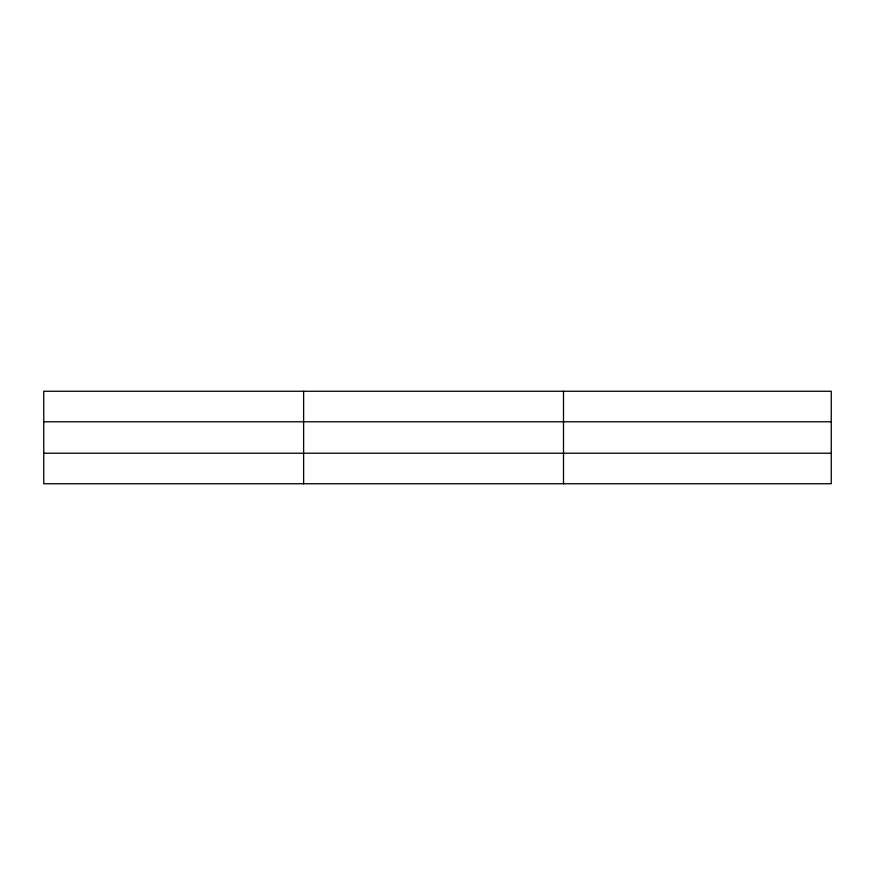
<?xml version="1.0" encoding="UTF-8"?>
<svg xmlns="http://www.w3.org/2000/svg" width="875" height="875" viewBox="0 0 875 875"><rect width="100%" height="100%" fill="white"/><g stroke="black" fill="none" stroke-linecap="round" stroke-linejoin="round"><path stroke-width="1.31" d="M303.625 391.256L303.625 483.744M563.5 391.256L563.5 483.744M831.25 453.217L831.25 483.744L43.75 483.744L43.75 391.256L831.25 391.256L831.25 453.217L43.75 453.217M43.75 421.783L831.25 421.783"/></g></svg>
